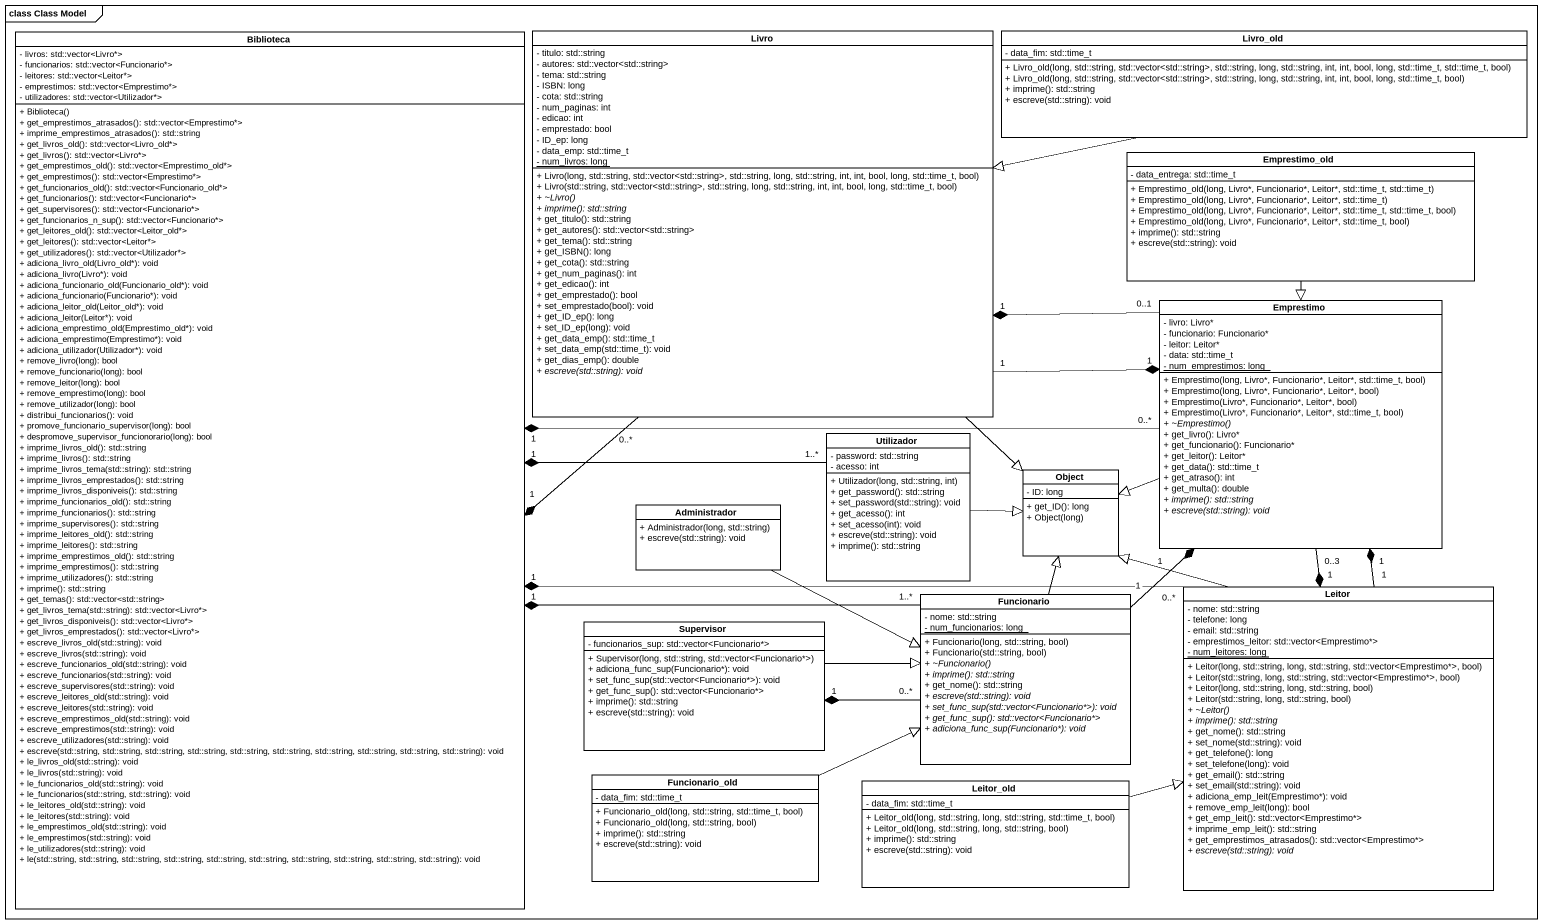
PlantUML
@startuml
mainframe class Class Model
hide circle
hide empty members
skinparam classAttributeIconSize 0
class Biblioteca {
  - livros: std::vector<Livro*>
  - funcionarios: std::vector<Funcionario*>
  - leitores: std::vector<Leitor*>
  - emprestimos: std::vector<Emprestimo*>
  - utilizadores: std::vector<Utilizador*>
  + Biblioteca()
  + get_emprestimos_atrasados(): std::vector<Emprestimo*>
  + imprime_emprestimos_atrasados(): std::string
  + get_livros_old(): std::vector<Livro_old*>
  + get_livros(): std::vector<Livro*>
  + get_emprestimos_old(): std::vector<Emprestimo_old*>
  + get_emprestimos(): std::vector<Emprestimo*>
  + get_funcionarios_old(): std::vector<Funcionario_old*>
  + get_funcionarios(): std::vector<Funcionario*>
  + get_supervisores(): std::vector<Funcionario*>
  + get_funcionarios_n_sup(): std::vector<Funcionario*>
  + get_leitores_old(): std::vector<Leitor_old*>
  + get_leitores(): std::vector<Leitor*>
  + get_utilizadores(): std::vector<Utilizador*>
  + adiciona_livro_old(Livro_old*): void
  + adiciona_livro(Livro*): void
  + adiciona_funcionario_old(Funcionario_old*): void
  + adiciona_funcionario(Funcionario*): void
  + adiciona_leitor_old(Leitor_old*): void
  + adiciona_leitor(Leitor*): void
  + adiciona_emprestimo_old(Emprestimo_old*): void
  + adiciona_emprestimo(Emprestimo*): void
  + adiciona_utilizador(Utilizador*): void
  + remove_livro(long): bool
  + remove_funcionario(long): bool
  + remove_leitor(long): bool
  + remove_emprestimo(long): bool
  + remove_utilizador(long): bool
  + distribui_funcionarios(): void
  + promove_funcionario_supervisor(long): bool
  + despromove_supervisor_funcionorario(long): bool
  + imprime_livros_old(): std::string
  + imprime_livros(): std::string
  + imprime_livros_tema(std::string): std::string
  + imprime_livros_emprestados(): std::string
  + imprime_livros_disponiveis(): std::string
  + imprime_funcionarios_old(): std::string
  + imprime_funcionarios(): std::string
  + imprime_supervisores(): std::string
  + imprime_leitores_old(): std::string
  + imprime_leitores(): std::string
  + imprime_emprestimos_old(): std::string
  + imprime_emprestimos(): std::string
  + imprime_utilizadores(): std::string
  + imprime(): std::string
  + get_temas(): std::vector<std::string>
  + get_livros_tema(std::string): std::vector<Livro*>
  + get_livros_disponiveis(): std::vector<Livro*>
  + get_livros_emprestados(): std::vector<Livro*>
  + escreve_livros_old(std::string): void
  + escreve_livros(std::string): void
  + escreve_funcionarios_old(std::string): void
  + escreve_funcionarios(std::string): void
  + escreve_supervisores(std::string): void
  + escreve_leitores_old(std::string): void
  + escreve_leitores(std::string): void
  + escreve_emprestimos_old(std::string): void
  + escreve_emprestimos(std::string): void
  + escreve_utilizadores(std::string): void
  + escreve(std::string, std::string, std::string, std::string, std::string, std::string, std::string, std::string, std::string, std::string): void
  + le_livros_old(std::string): void
  + le_livros(std::string): void
  + le_funcionarios_old(std::string): void
  + le_funcionarios(std::string, std::string): void
  + le_leitores_old(std::string): void
  + le_leitores(std::string): void
  + le_emprestimos_old(std::string): void
  + le_emprestimos(std::string): void
  + le_utilizadores(std::string): void
  + le(std::string, std::string, std::string, std::string, std::string, std::string, std::string, std::string, std::string, std::string): void
}
class Livro {
  - titulo: std::string
  - autores: std::vector<std::string>
  - tema: std::string
  - ISBN: long
  - cota: std::string
  - num_paginas: int
  - edicao: int
  - emprestado: bool
  - ID_ep: long
  - data_emp: std::time_t
  {static} - num_livros: long
  + Livro(long, std::string, std::vector<std::string>, std::string, long, std::string, int, int, bool, long, std::time_t, bool)
  + Livro(std::string, std::vector<std::string>, std::string, long, std::string, int, int, bool, long, std::time_t, bool)
  {abstract} + ~Livro()
  {abstract} + imprime(): std::string
  + get_titulo(): std::string
  + get_autores(): std::vector<std::string>
  + get_tema(): std::string
  + get_ISBN(): long
  + get_cota(): std::string
  + get_num_paginas(): int
  + get_edicao(): int
  + get_emprestado(): bool
  + set_emprestado(bool): void
  + get_ID_ep(): long
  + set_ID_ep(long): void
  + get_data_emp(): std::time_t
  + set_data_emp(std::time_t): void
  + get_dias_emp(): double
  {abstract} + escreve(std::string): void
}
class Livro_old {
  - data_fim: std::time_t
  + Livro_old(long, std::string, std::vector<std::string>, std::string, long, std::string, int, int, bool, long, std::time_t, std::time_t, bool)
  + Livro_old(long, std::string, std::vector<std::string>, std::string, long, std::string, int, int, bool, long, std::time_t, bool)
  + imprime(): std::string
  + escreve(std::string): void
}
class Emprestimo_old {
  - data_entrega: std::time_t
  + Emprestimo_old(long, Livro*, Funcionario*, Leitor*, std::time_t, std::time_t)
  + Emprestimo_old(long, Livro*, Funcionario*, Leitor*, std::time_t)
  + Emprestimo_old(long, Livro*, Funcionario*, Leitor*, std::time_t, std::time_t, bool)
  + Emprestimo_old(long, Livro*, Funcionario*, Leitor*, std::time_t, bool)
  + imprime(): std::string
  + escreve(std::string): void
}
class Emprestimo {
  - livro: Livro*
  - funcionario: Funcionario*
  - leitor: Leitor*
  - data: std::time_t
  {static} - num_emprestimos: long
  + Emprestimo(long, Livro*, Funcionario*, Leitor*, std::time_t, bool)
  + Emprestimo(long, Livro*, Funcionario*, Leitor*, bool)
  + Emprestimo(Livro*, Funcionario*, Leitor*, bool)
  + Emprestimo(Livro*, Funcionario*, Leitor*, std::time_t, bool)
  {abstract} + ~Emprestimo()
  + get_livro(): Livro*
  + get_funcionario(): Funcionario*
  + get_leitor(): Leitor*
  + get_data(): std::time_t
  + get_atraso(): int
  + get_multa(): double
  {abstract} + imprime(): std::string
  {abstract} + escreve(std::string): void
}
class Utilizador {
  - password: std::string
  - acesso: int
  + Utilizador(long, std::string, int)
  + get_password(): std::string
  + set_password(std::string): void
  + get_acesso(): int
  + set_acesso(int): void
  + escreve(std::string): void
  + imprime(): std::string
}
class "Object" as Object_ {
  - ID: long
  + get_ID(): long
  + Object(long)
}
class Administrador {
  + Administrador(long, std::string)
  + escreve(std::string): void
}
class Funcionario {
  - nome: std::string
  {static} - num_funcionarios: long
  + Funcionario(long, std::string, bool)
  + Funcionario(std::string, bool)
  {abstract} + ~Funcionario()
  {abstract} + imprime(): std::string
  + get_nome(): std::string
  {abstract} + escreve(std::string): void
  {abstract} + set_func_sup(std::vector<Funcionario*>): void
  {abstract} + get_func_sup(): std::vector<Funcionario*>
  {abstract} + adiciona_func_sup(Funcionario*): void
}
class Leitor {
  - nome: std::string
  - telefone: long
  - email: std::string
  - emprestimos_leitor: std::vector<Emprestimo*>
  {static} - num_leitores: long
  + Leitor(long, std::string, long, std::string, std::vector<Emprestimo*>, bool)
  + Leitor(std::string, long, std::string, std::vector<Emprestimo*>, bool)
  + Leitor(long, std::string, long, std::string, bool)
  + Leitor(std::string, long, std::string, bool)
  {abstract} + ~Leitor()
  {abstract} + imprime(): std::string
  + get_nome(): std::string
  + set_nome(std::string): void
  + get_telefone(): long
  + set_telefone(long): void
  + get_email(): std::string
  + set_email(std::string): void
  + adiciona_emp_leit(Emprestimo*): void
  + remove_emp_leit(long): bool
  + get_emp_leit(): std::vector<Emprestimo*>
  + imprime_emp_leit(): std::string
  + get_emprestimos_atrasados(): std::vector<Emprestimo*>
  {abstract} + escreve(std::string): void
}
class Supervisor {
  - funcionarios_sup: std::vector<Funcionario*>
  + Supervisor(long, std::string, std::vector<Funcionario*>)
  + adiciona_func_sup(Funcionario*): void
  + set_func_sup(std::vector<Funcionario*>): void
  + get_func_sup(): std::vector<Funcionario*>
  + imprime(): std::string
  + escreve(std::string): void
}
class Funcionario_old {
  - data_fim: std::time_t
  + Funcionario_old(long, std::string, std::time_t, bool)
  + Funcionario_old(long, std::string, bool)
  + imprime(): std::string
  + escreve(std::string): void
}
class Leitor_old {
  - data_fim: std::time_t
  + Leitor_old(long, std::string, long, std::string, std::time_t, bool)
  + Leitor_old(long, std::string, long, std::string, bool)
  + imprime(): std::string
  + escreve(std::string): void
}
Livro "0..*" -left-* "1" Biblioteca
Livro "1" -right-* "1" Emprestimo
Livro --|> Object_
Livro_old -left-|> Livro
Emprestimo_old --|> Emprestimo
Emprestimo "0..*" -left-* "1" Biblioteca
Emprestimo "0..1" -left-* "1" Livro
Emprestimo -left-|> Object_
Emprestimo "0..3" --* "1" Leitor
Utilizador "1..*" -left-* "1" Biblioteca
Utilizador -right-|> Object_
Administrador -right-|> Funcionario
Funcionario "1..*" -left-* "1" Biblioteca
Funcionario "1" -up-* "1" Emprestimo
Funcionario -up-|> Object_
Funcionario "0..*" -left-* "1" Supervisor
Leitor "0..*" -left-* "1" Biblioteca
Leitor "1" -up-* "1" Emprestimo
Leitor -up-|> Object_
Supervisor -right-|> Funcionario
Funcionario_old -right-|> Funcionario
Leitor_old -right-|> Leitor
@enduml
